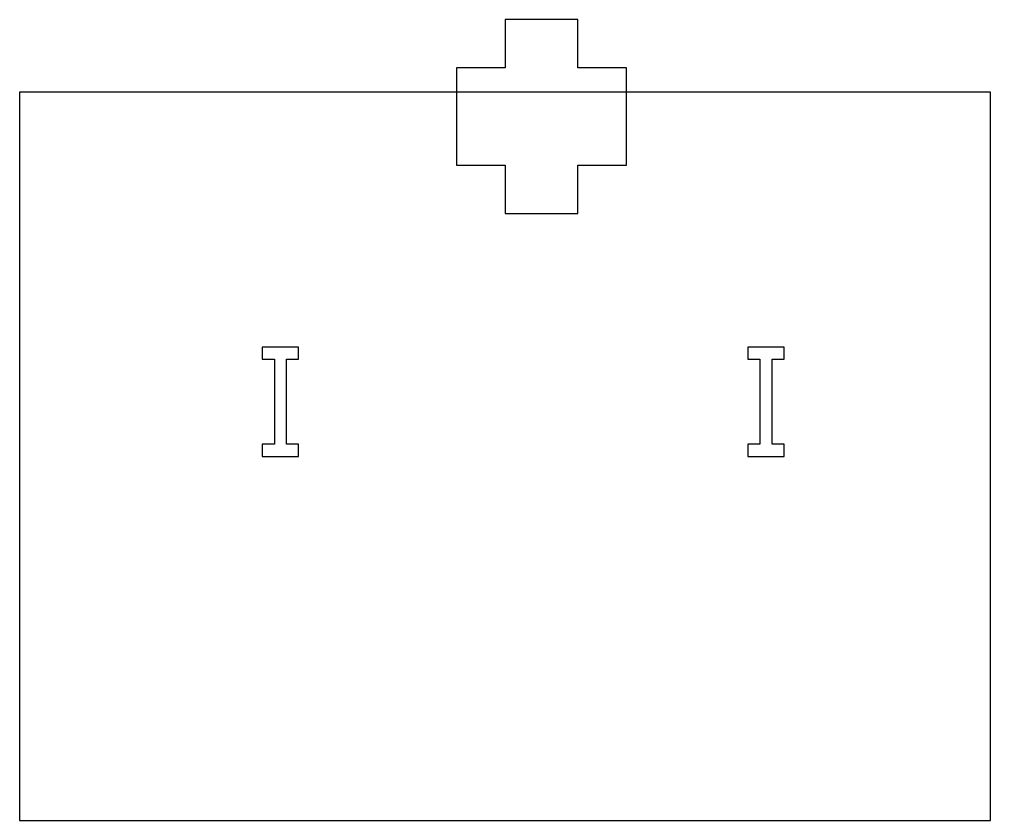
# Model space of a CAD drawing. Header units: metres. Extents: x 0 to 4000, y 0 to 3300.
import ezdxf

# ---------------------------------------------------------------- set-up
doc = ezdxf.new("R2010")
doc.units = ezdxf.units.M
for name, color, linetype in [('wall', 7, 'Continuous'), ('植栽', 7, 'Continuous'), ('添景', 7, 'Continuous')]:
    doc.layers.add(name, color=color, linetype=linetype)

# ---------------------------------------------------------------- blocks, each defined once
blk = doc.blocks.new('添景_人')
blk.add_lwpolyline([(0, 0), (150, 0), (150, 50), (100, 50), (100, 400), (150, 400), (150, 450), (0, 450), (0, 400), (50, 400), (50, 50), (0, 50), (0, 0)])
blk = doc.blocks.new('植栽_樹木')
blk.add_lwpolyline([(0, 0), (300, 0), (300, 200), (500, 200), (500, 600), (300, 600), (300, 800), (0, 800), (0, 600), (-200, 600), (-200, 200), (0, 200), (0, 0)])

msp = doc.modelspace()

# ---------------------------------------------------------------- linework, layer by layer
at = {"layer": 'wall'}
for p, q in [((4000, 3000), (0, 3000)), ((0, 3000), (0, 0)), ((4000, 0), (4000, 3000)), ((0, 0), (4000, 0))]:
    msp.add_line(p, q, dxfattribs=at)

# ---------------------------------------------------------------- block references
at = {"layer": '植栽'}
msp.add_blockref('植栽_樹木', (2000, 2500), dxfattribs=at)
at = {"layer": '添景'}
for p in [(1000, 1500), (3000, 1500)]:
    msp.add_blockref('添景_人', p, dxfattribs=at)

doc.saveas('drawing.dxf')
